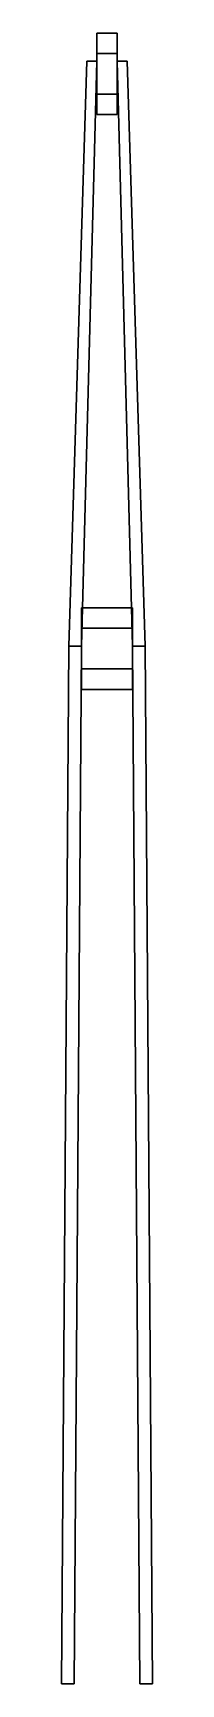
# Model space of a CAD drawing. Extents: x -0.18 to 0.18, y -0.04 to 6.45.
import ezdxf

# ---------------------------------------------------------------- set-up
doc = ezdxf.new("R2010")
doc.units = 0
doc.layers.add('CRANE', color=1, linetype='CONTINUOUS')

msp = doc.modelspace()

# ---------------------------------------------------------------- linework, layer by layer
at = {"layer": 'CRANE'}
for points in [[(0.04, 6.37, 1.0286), (0.04, 6.45, 0.89), (-0.04, 6.45, 0.89), (-0.04, 6.37, 1.0286)], [(0.04, 6.45, 0.89), (0.04, 6.37, 0.7514), (-0.04, 6.37, 0.7514), (-0.04, 6.45, 0.89)], [(-0.04, 6.21, 1.0286), (-0.04, 6.37, 1.0286), (-0.04, 6.45, 0.89), (-0.04, 6.13, 0.89)], [(-0.04, 6.13, 0.89), (-0.04, 6.45, 0.89), (-0.04, 6.37, 0.7514), (-0.04, 6.21, 0.7514)], [(0.04, 6.13, 0.89), (0.04, 6.45, 0.89), (0.04, 6.37, 1.0286), (0.04, 6.21, 1.0286)], [(0.04, 6.21, 0.7514), (0.04, 6.37, 0.7514), (0.04, 6.45, 0.89), (0.04, 6.13, 0.89)], [(0.04, 6.21, 1.0286), (0.04, 6.37, 1.0286), (-0.04, 6.37, 1.0286), (-0.04, 6.21, 1.0286)], [(0.04, 6.37, 0.7514), (0.04, 6.21, 0.7514), (-0.04, 6.21, 0.7514), (-0.04, 6.37, 0.7514)], [(-0.08, 6.34, 0.78), (-0.15, 4.04, 0.98), (-0.15, 4.04, 1.28), (-0.08, 6.34, 0.99)], [(-0.04, 6.34, 0.78), (-0.1, 4.04, 0.98), (-0.15, 4.04, 0.98), (-0.08, 6.34, 0.78)], [(-0.08, 6.34, 0.99), (-0.15, 4.04, 1.28), (-0.1, 4.04, 1.28), (-0.04, 6.34, 0.99)], [(-0.1, 4.04, 1.28), (-0.1, 4.04, 0.98), (-0.04, 6.34, 0.78), (-0.04, 6.34, 0.99)], [(-0.04, 6.34, 0.99), (-0.04, 6.34, 0.78), (-0.08, 6.34, 0.78), (-0.08, 6.34, 0.99)], [(0.04, 6.34, 0.99), (0.1, 4.04, 1.28), (0.15, 4.04, 1.28), (0.08, 6.34, 0.99)], [(0.08, 6.34, 0.78), (0.15, 4.04, 0.98), (0.1, 4.04, 0.98), (0.04, 6.34, 0.78)], [(0.08, 6.34, 0.99), (0.08, 6.34, 0.78), (0.04, 6.34, 0.78), (0.04, 6.34, 0.99)], [(0.04, 6.34, 0.78), (0.1, 4.04, 0.98), (0.1, 4.04, 1.28), (0.04, 6.34, 0.99)], [(0.15, 4.04, 1.28), (0.15, 4.04, 0.98), (0.08, 6.34, 0.78), (0.08, 6.34, 0.99)], [(0.04, 6.13, 0.89), (0.04, 6.21, 1.0286), (-0.04, 6.21, 1.0286), (-0.04, 6.13, 0.89)], [(0.04, 6.21, 0.7514), (0.04, 6.13, 0.89), (-0.04, 6.13, 0.89), (-0.04, 6.21, 0.7514)], [(-0.1, 3.95, 1.3786), (-0.1, 4.11, 1.3786), (-0.1, 4.19, 1.24), (-0.1, 3.87, 1.24)], [(-0.1, 3.87, 1.24), (-0.1, 4.19, 1.24), (-0.1, 4.11, 1.1014), (-0.1, 3.95, 1.1014)], [(0.1, 4.19, 1.24), (0.1, 4.11, 1.1014), (-0.1, 4.11, 1.1014), (-0.1, 4.19, 1.24)], [(0.1, 4.11, 1.3786), (0.1, 4.19, 1.24), (-0.1, 4.19, 1.24), (-0.1, 4.11, 1.3786)], [(0.1, 3.87, 1.24), (0.1, 4.19, 1.24), (0.1, 4.11, 1.3786), (0.1, 3.95, 1.3786)], [(0.1, 3.95, 1.1014), (0.1, 4.11, 1.1014), (0.1, 4.19, 1.24), (0.1, 3.87, 1.24)], [(0.1, 3.95, 1.3786), (0.1, 4.11, 1.3786), (-0.1, 4.11, 1.3786), (-0.1, 3.95, 1.3786)], [(0.1, 4.11, 1.1014), (0.1, 3.95, 1.1014), (-0.1, 3.95, 1.1014), (-0.1, 4.11, 1.1014)], [(-0.15, 4.04, 0.98), (-0.18, -0.04, -0.06), (-0.18, -0.04, 0.04), (-0.15, 4.04, 1.28)], [(-0.15, 4.04, 1.28), (-0.18, -0.04, 0.04), (-0.13, -0.04, 0.04), (-0.1, 4.04, 1.28)], [(-0.1, 4.04, 0.98), (-0.13, -0.04, -0.06), (-0.18, -0.04, -0.06), (-0.15, 4.04, 0.98)], [(-0.1, 4.04, 1.28), (-0.1, 4.04, 0.98), (-0.15, 4.04, 0.98), (-0.15, 4.04, 1.28)], [(-0.15, 4.04, 1.28), (-0.15, 4.04, 0.98), (-0.1, 4.04, 0.98), (-0.1, 4.04, 1.28)], [(-0.13, -0.04, 0.04), (-0.13, -0.04, -0.06), (-0.1, 4.04, 0.98), (-0.1, 4.04, 1.28)], [(0.1, 4.04, 1.28), (0.13, -0.04, 0.04), (0.18, -0.04, 0.04), (0.15, 4.04, 1.28)], [(0.15, 4.04, 1.28), (0.15, 4.04, 0.98), (0.1, 4.04, 0.98), (0.1, 4.04, 1.28)], [(0.1, 4.04, 0.98), (0.13, -0.04, -0.06), (0.13, -0.04, 0.04), (0.1, 4.04, 1.28)], [(0.15, 4.04, 0.98), (0.18, -0.04, -0.06), (0.13, -0.04, -0.06), (0.1, 4.04, 0.98)], [(0.1, 4.04, 1.28), (0.1, 4.04, 0.98), (0.15, 4.04, 0.98), (0.15, 4.04, 1.28)], [(0.18, -0.04, 0.04), (0.18, -0.04, -0.06), (0.15, 4.04, 0.98), (0.15, 4.04, 1.28)], [(0.1, 3.87, 1.24), (0.1, 3.95, 1.3786), (-0.1, 3.95, 1.3786), (-0.1, 3.87, 1.24)], [(0.1, 3.95, 1.1014), (0.1, 3.87, 1.24), (-0.1, 3.87, 1.24), (-0.1, 3.95, 1.1014)], [(-0.18, -0.04, 0.04), (-0.18, -0.04, -0.06), (-0.13, -0.04, -0.06), (-0.13, -0.04, 0.04)], [(0.13, -0.04, 0.04), (0.13, -0.04, -0.06), (0.18, -0.04, -0.06), (0.18, -0.04, 0.04)]]:
    msp.add_3dface(points, dxfattribs=at)

doc.saveas('drawing.dxf')
